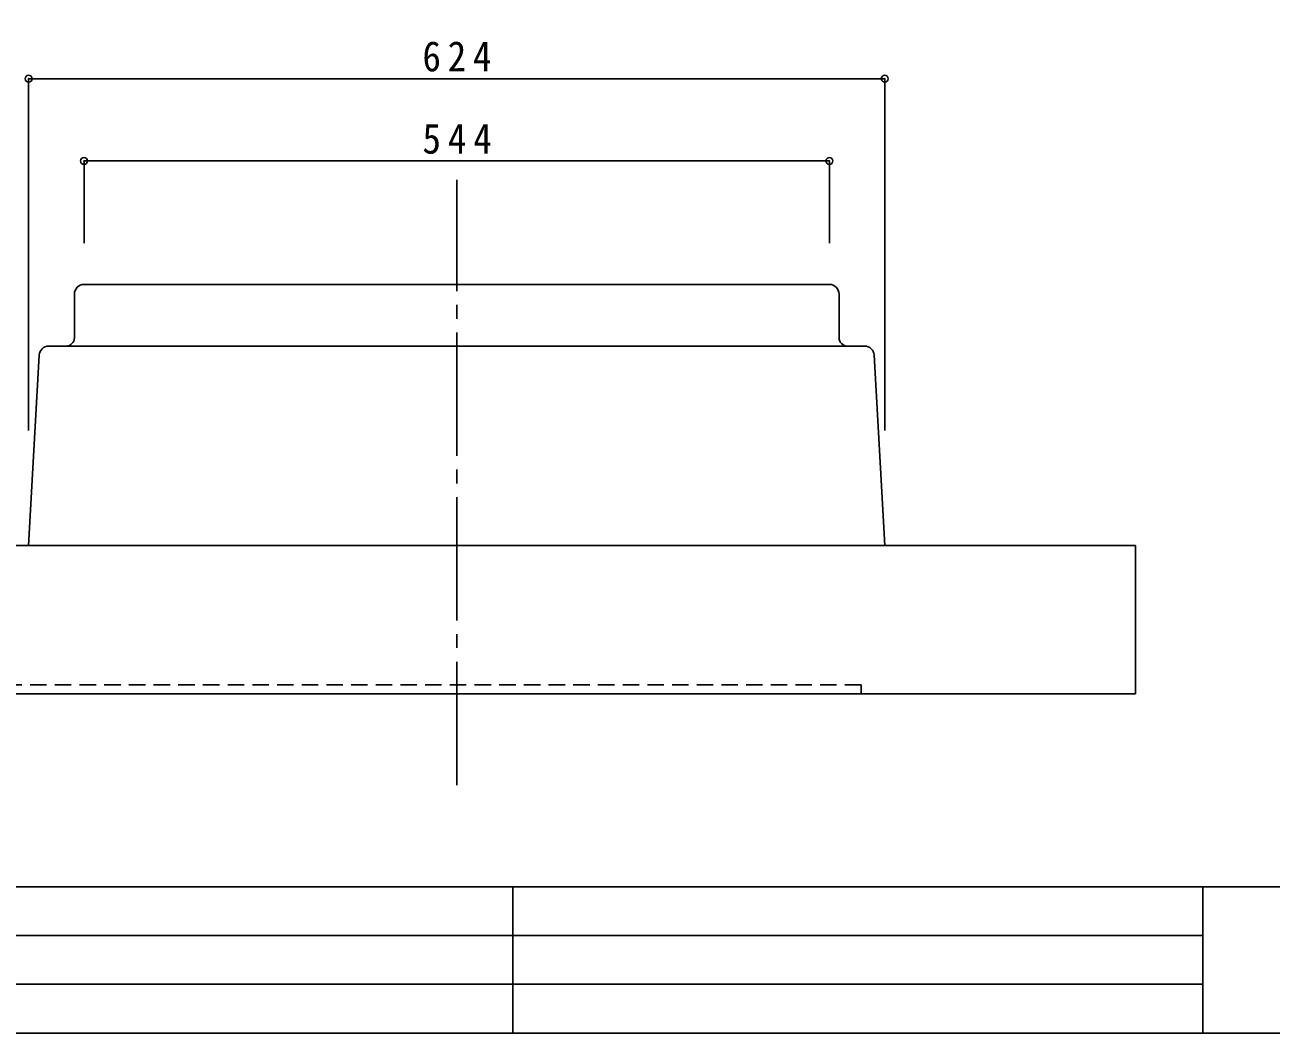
# Model space of a CAD drawing. Units: millimetres at full size, with parts at other scales. Extents: x -14200 to 14200, y -9940 to 9940.
# Drawn here: x -9654 to -568, y -9940 to -2592 of the extents above; entities that cross this region are included whole.
import ezdxf

# ---------------------------------------------------------------- set-up
doc = ezdxf.new("R2010")
doc.units = ezdxf.units.MM
doc.header["$LTSCALE"] = 100
doc.header["$PDMODE"] = 32
doc.header["$PDSIZE"] = 50
doc.linetypes.add('CHAIN2', pattern=[12, 9, -1, 1, -1])
doc.linetypes.add('DASHED1', pattern=[1.8, 1.2, -0.6])
for name, color, linetype in [('0-0_0', 7, 'Continuous'), ('1-0', 7, 'Continuous'), ('1-8', 7, 'Continuous')]:
    doc.layers.add(name, color=color, linetype=linetype)
doc.styles.add('ＭＳ ゴシック', font='')
doc.styles.get('ＭＳ ゴシック').set_extended_font_data('MS Gothic')

msp = doc.modelspace()

# ---------------------------------------------------------------- linework, layer by layer
at = {"layer": '0-0_0'}
for p, q in [((-14200, -8873.5), (14200, -8873.5)), ((-6096.7, -8873.5), (-6096.7, -9940)), ((-1065.3, -8873.5), (-1065.3, -9938.5)), ((-11696.1, -9228.5), (-1065.3, -9228.5)), ((-11696.1, -9583.5), (-1065.3, -9583.5))]:
    msp.add_line(p, q, dxfattribs=at)
msp.add_lwpolyline([(-14200, -9940), (14200, -9940), (14200, 9940), (-14200, 9940)], close=True, dxfattribs=at)
at = {"layer": '1-0', "linetype": 'CHAIN2'}
msp.add_line((-6505.5, -8133.3), (-6505.5, -3720), dxfattribs=at)
at = {"layer": '1-0'}
for p, q in [((-3788, -4483.7), (-9223, -4483.7)), ((-9293, -4553.7), (-9293, -4872.7)), ((-3718, -4553.7), (-3718, -4872.7)), ((-9479.3, -4932.7), (-3531.7, -4932.7)), ((-9549.2, -4998.8), (-9626.5, -6385.7)), ((-3461.8, -4998.8), (-3384.5, -6385.7)), ((-1555.5, -6385.7), (-11855.5, -6385.7)), ((-1555.5, -6385.7), (-1555.5, -7466.4)), ((-1555.5, -7466.4), (-11855.5, -7466.4))]:
    msp.add_line(p, q, dxfattribs=at)
at = {"layer": '1-0', "linetype": 'DASHED1'}
for q in [(-11855.5, -7403), (-3555.5, -7466.4)]:
    msp.add_line((-3555.5, -7403), q, dxfattribs=at)
at = {"layer": '1-0'}
for centre, radius, start, end in [((-9223, -4553.7), 70, 90, 180), ((-3788, -4553.7), 70, 0, 90), ((-9353, -4872.7), 60, 270, 0), ((-3658, -4872.7), 60, 180, 270), ((-9479.3, -5002.7), 70, 90, 176.80924), ((-3531.7, -5002.7), 70, 3.19076, 90)]:
    msp.add_arc(centre, radius, start, end, dxfattribs=at)
at = {"layer": '1-8'}
for p, q in [((-9626.5, -2983.7), (-3384.5, -2983.7)), ((-9626.5, -2983.7), (-9626.5, -5546.9)), ((-3384.5, -2983.7), (-3384.5, -5546.9)), ((-9223, -3583.7), (-3788, -3583.7)), ((-9223, -3583.7), (-9223, -4183.7)), ((-3788, -3583.7), (-3788, -4183.7))]:
    msp.add_line(p, q, dxfattribs=at)
for p in [(-9626.5, -2983.7), (-3384.5, -2983.7), (-9223, -3583.7), (-3788, -3583.7)]:
    msp.add_point(p, dxfattribs=at)

# ---------------------------------------------------------------- texts
at = {"layer": '1-8', "char_height": 219.9, "attachment_point": 7, "style": 'ＭＳ ゴシック'}
for s, insert in [('\\T1.37;\\W0.9;624', (-6755.5, -2933.7)), ('\\T1.38;\\W0.9;544', (-6755.5, -3533.7))]:
    msp.add_mtext(s, dxfattribs=dict(at, insert=insert))

doc.saveas('drawing.dxf')
